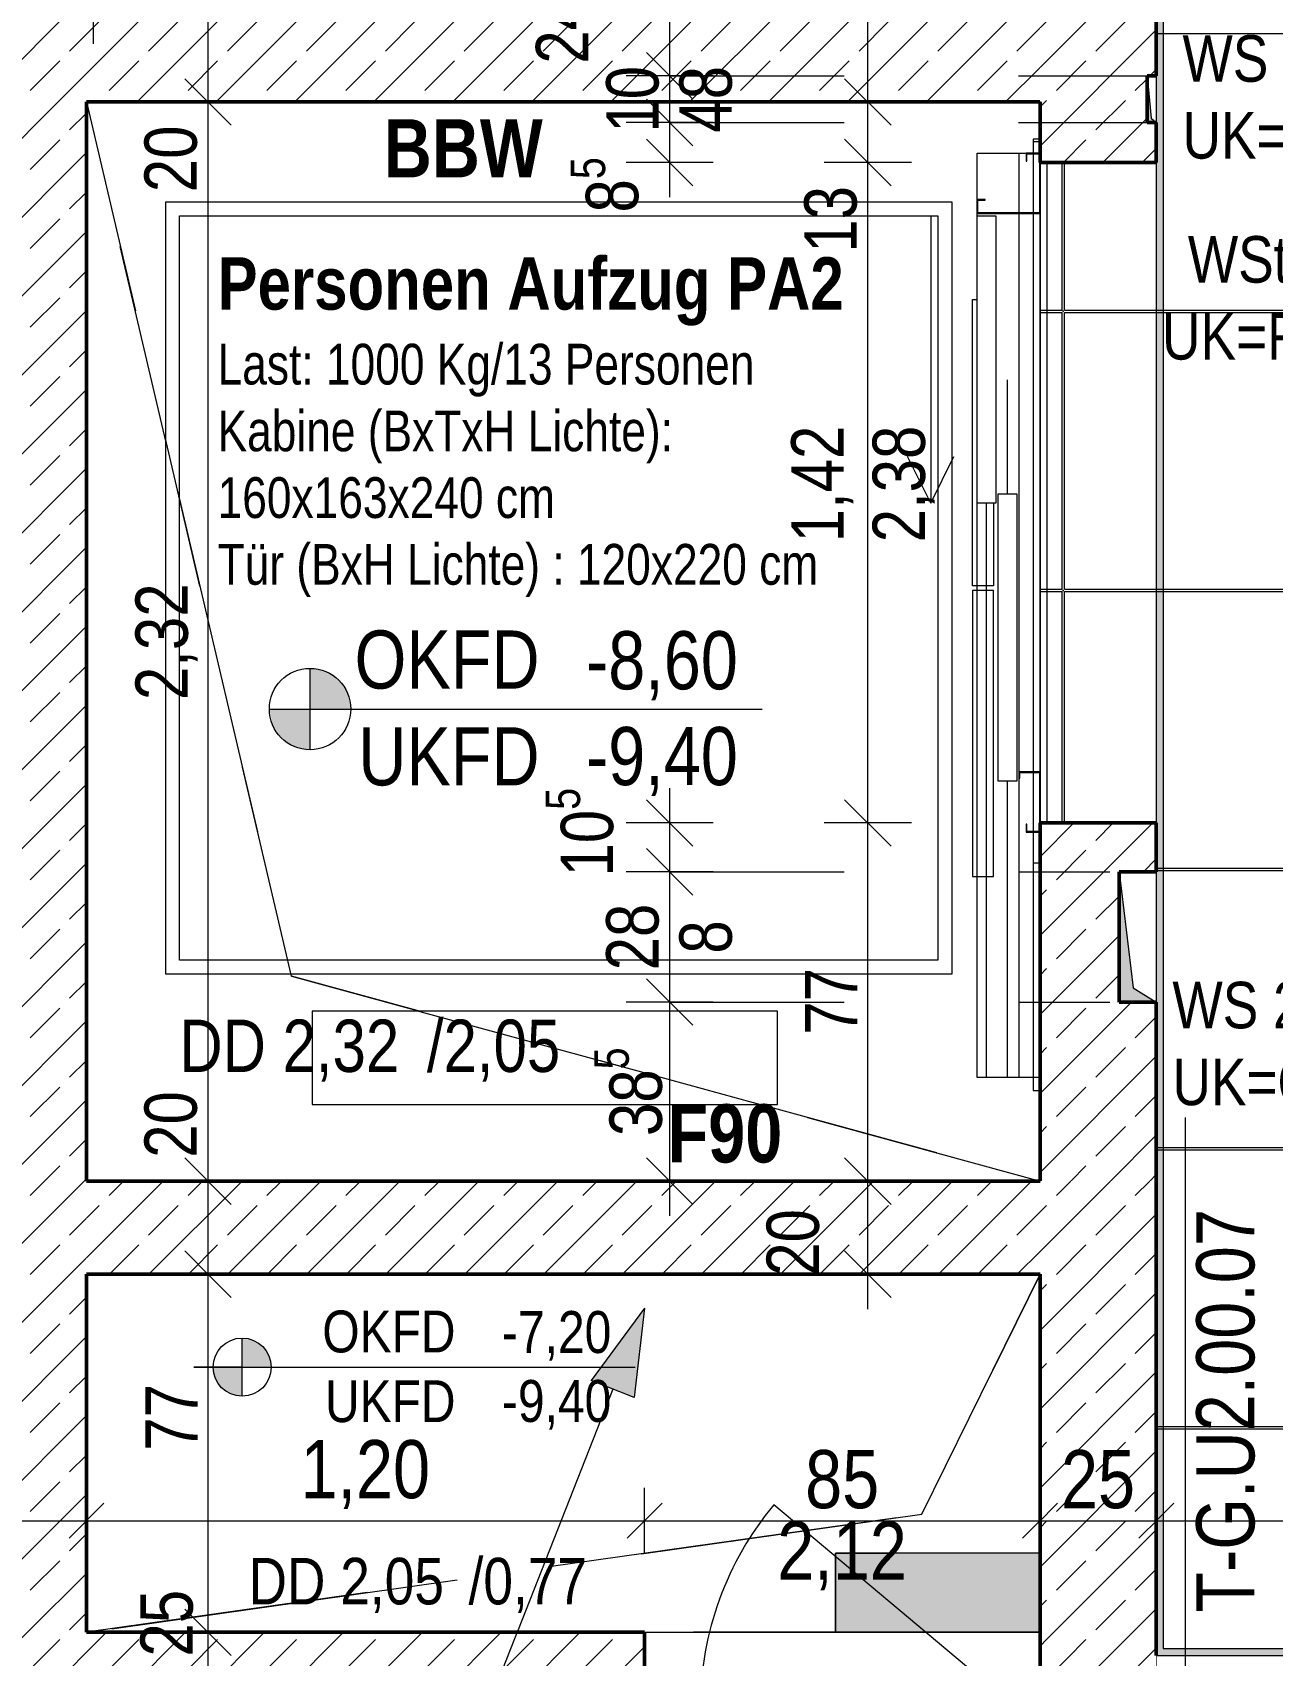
# Model space of a CAD drawing. Header units: centimetres. Extents: x 52.8 to 69.4, y 16.8 to 58.2.
# Drawn here: x 58.28 to 63.61, y 24.42 to 31.4 of the extents above; entities that cross this region are included whole.
import ezdxf
from ezdxf.xclip import XClip

# ---------------------------------------------------------------- set-up
doc = ezdxf.new("R2010")
doc.units = ezdxf.units.CM
doc.header["$MEASUREMENT"] = 0
doc.header["$XCLIPFRAME"] = 0
doc.set_wipeout_variables(frame=1)
for name, pattern in [('Strichlinie', [0.4, 0.3, -0.1]), ('Strichlinie kurz', [0.15, 0.075, -0.075]), ('Strichlinie_ eng', [0.23, 0.15, -0.08]), ('Wipeout_Contour', [100, 0, -100])]:
    doc.linetypes.add(name, pattern=pattern)
for name, color, linetype in [('-2._Grundriss 2.UG_7_Bemaßung 100.gfb', 7, 'Continuous'), ('-2._Grundriss 2.UG_7_Bemaßung 50 Höhen', 7, 'Continuous'), ('-2._Grundriss 2.UG_7_Bemaßung 50.gfb', 7, 'Continuous'), ('-2._Grundriss 2.UG_7_Bodenbelag.gfb', 7, 'Continuous'), ('-2._Grundriss 2.UG_7_Decken.gfb', 7, 'Continuous'), ('-2._Grundriss 2.UG_7_Neubau_Decken.gfb', 7, 'Continuous'), ('-2._Grundriss 2.UG_7_Neubau_Wände massiv.gfb', 7, 'Continuous'), ('-2._Grundriss 2.UG_7_Raumstempel_TF.gfb', 7, 'Continuous'), ('-2._Grundriss 2.UG_7_Stahlbau.gfb', 7, 'Continuous'), ('-2._Grundriss 2.UG_7_Text 1_50.gfb', 7, 'Continuous'), ('-2._Grundriss 2.UG_7_Treppen_ Rampen.gfb', 7, 'Continuous'), ('-2._Grundriss 2.UG_7_Wände massiv.gfb', 7, 'Continuous')]:
    doc.layers.add(name, color=color, linetype=linetype)
doc.styles.add('ERSTELLTER_STIL_2', font='ARIALNB.TTF')
doc.styles.add('ERSTELLTER_STIL_3', font='')
doc.styles.get('ERSTELLTER_STIL_3').set_extended_font_data('Arial Narrow')
pattern_1 = [(45, (42.56998, 4.75838), (-0.1697056, 0.1697056), []), (45, (42.48513, 4.84323), (-0.1697056, 0.1697056), [0.18, -0.06])]

# ---------------------------------------------------------------- blocks, each defined once
blk = doc.blocks.new('*X304')
at = {"layer": '-2._Grundriss 2.UG_7_Bodenbelag.gfb', "color": 253, "linetype": 'Continuous', "lineweight": 18, "ltscale": 10, "true_color": 0x9f9f9f}
for p, q in [((63.11, 31.3934), (63.905, 31.3934)), ((62.705, 30.2034), (62.705, 30.8424)), ((62.715, 30.2034), (62.715, 30.8424)), ((62.61, 30.2034), (62.705, 30.2034)), ((62.61, 30.1934), (62.705, 30.1934)), ((62.705, 29.0034), (62.705, 30.1934)), ((62.715, 30.2034), (63.905, 30.2034)), ((62.715, 30.1934), (63.905, 30.1934)), ((62.715, 29.0034), (62.715, 30.1934)), ((62.61, 29.0034), (62.705, 29.0034)), ((62.61, 28.9934), (62.705, 28.9934)), ((62.705, 28.0024), (62.705, 28.9934)), ((62.715, 29.0034), (63.905, 29.0034)), ((62.715, 28.9934), (63.905, 28.9934)), ((62.715, 28.0024), (62.715, 28.9934)), ((63.11, 27.8034), (63.905, 27.8034)), ((63.11, 27.7934), (63.905, 27.7934)), ((63.11, 26.6034), (63.905, 26.6034)), ((63.11, 26.5934), (63.905, 26.5934)), ((63.11, 25.4034), (63.905, 25.4034)), ((63.11, 25.3934), (63.905, 25.3934))]:
    blk.add_line(p, q, dxfattribs=at)
for p in [(62.71, 30.1984), (62.71, 30.1984), (62.71, 30.1984), (62.71, 30.1984), (62.71, 28.9984), (62.71, 28.9984), (62.71, 28.9984), (62.71, 28.9984)]:
    blk.add_point(p, dxfattribs=at)
blk = doc.blocks.new('Zeichnung_8_7', base_point=(42.57, 4.7584))
at = {"layer": '-2._Grundriss 2.UG_7_Bemaßung 50 Höhen', "linetype": 'Continuous', "lineweight": 0, "true_color": 0x000000}
for points in [[(59.1795, 25.6584), (59.3045, 25.6584), (59.295, 25.7062), (59.2679, 25.7468), (59.2273, 25.7739), (59.1795, 25.7834)], [(59.1795, 25.6584), (59.0545, 25.6584), (59.064, 25.6106), (59.0911, 25.57), (59.1317, 25.5429), (59.1795, 25.5334)]]:
    blk.add_hatch(color=18, dxfattribs=at).paths.add_polyline_path(points)
at = {"layer": '-2._Grundriss 2.UG_7_Bemaßung 50.gfb', "linetype": 'Continuous', "lineweight": 0, "true_color": 0x000000}
blk.add_hatch(color=18, dxfattribs=at).paths.add_polyline_path([(60.9092, 25.9113), (60.6795, 25.6006), (60.8656, 25.5274)])
at = {"layer": '-2._Grundriss 2.UG_7_Decken.gfb', "linetype": 'Continuous', "lineweight": 0, "true_color": 0xffffff}
blk.add_hatch(color=7, dxfattribs=at).paths.add_polyline_path([(62.61, 24.8584), (61.73, 24.8584), (61.73, 24.5184), (62.61, 24.5184)])
at = {"layer": '-2._Grundriss 2.UG_7_Wände massiv.gfb', "linetype": 'Continuous', "lineweight": 0, "true_color": 0x000000}
h = blk.add_hatch(dxfattribs=at)
h.set_pattern_fill('GIPS_0007', color=18, style=0, pattern_type=2)
h.set_pattern_definition([(45, (42.56998, 4.75838), (-0.03535534, 0.03535534), [0, -0.05])])
h.paths.add_polyline_path([(63.11, 35.7584), (63.11, 24.4184), (68.31, 24.4184), (68.31, 35.7584)])
h.paths.add_polyline_path([(63.14, 35.7484), (68.28, 35.7484), (68.28, 24.4484), (63.14, 24.4484)], flags=0)
at = {"layer": '-2._Grundriss 2.UG_7_Bemaßung 100.gfb', "color": 7, "linetype": 'Continuous', "lineweight": 13, "ltscale": 10}
for p, q in [((61.2053, 27.2284), (60.8303, 27.2284)), ((60.91, 24.8576), (60.91, 25.1388)), ((60.985, 25.0732), (60.835, 24.9232))]:
    blk.add_line(p, q, dxfattribs=at)
at = {"layer": '-2._Grundriss 2.UG_7_Bemaßung 50 Höhen', "color": 7, "linetype": 'Continuous', "lineweight": 13, "ltscale": 10}
for p, q in [((59.1795, 25.5334), (59.1795, 25.7834)), ((59.1795, 25.6584), (58.9719, 25.6584)), ((58.9719, 25.6584), (59.4173, 25.6584)), ((59.0545, 25.6584), (59.3045, 25.6584)), ((59.4173, 25.6584), (60.8693, 25.6584))]:
    blk.add_line(p, q, dxfattribs=at)
blk.add_circle((59.1795, 25.6584), 0.125, dxfattribs=at)
at = {"layer": '-2._Grundriss 2.UG_7_Bemaßung 50.gfb', "color": 7, "linetype": 'Continuous', "lineweight": 13, "ltscale": 10}
for p, q in [((61.2053, 31.0104), (60.8303, 31.0104)), ((61.0178, 30.8384), (61.0178, 31.0104)), ((60.9178, 30.9384), (61.1178, 30.7384)), ((61.7695, 30.9384), (61.9695, 30.7384)), ((61.2053, 30.8384), (60.8303, 30.8384)), ((62.057, 30.8384), (61.682, 30.8384)), ((60.9092, 25.9113), (60.6795, 25.6006)), ((60.9092, 25.9113), (60.8656, 25.5274)), ((60.8656, 25.5274), (60.6795, 25.6006))]:
    blk.add_line(p, q, dxfattribs=at)
at = {"layer": '-2._Grundriss 2.UG_7_Bodenbelag.gfb', "color": 8, "linetype": 'Continuous', "lineweight": 13, "ltscale": 10, "flags": 128}
blk.add_lwpolyline([(63.11, 30.8424), (62.61, 30.8424), (62.61, 28.0024), (63.11, 28.0024), (63.11, 24.0184), (68.31, 24.0184), (68.31, 35.7584), (64.06, 35.7584), (64.06, 36.1384), (63.11, 36.1384), (63.11, 35.8784), (62.61, 35.8784), (62.61, 33.0384), (63.11, 33.0384)], close=True, dxfattribs=at)
at = {"layer": '-2._Grundriss 2.UG_7_Decken.gfb', "color": 7, "linetype": 'Strichlinie', "lineweight": 13, "ltscale": 10, "flags": 128}
blk.add_lwpolyline([(54.53, 24.5184), (58.51, 24.5184), (58.51, 31.4984), (56.93, 31.4984), (56.93, 36.2384), (56.93, 36.7384), (54.53, 36.7384)], dxfattribs=at)
at = {"layer": '-2._Grundriss 2.UG_7_Decken.gfb', "color": 7, "linetype": 'Strichlinie_ eng', "lineweight": 13, "ltscale": 10, "flags": 128}
for points in [[(58.51, 24.5184), (61.73, 24.5184), (61.73, 24.8584), (62.61, 24.8584), (62.61, 26.0584), (58.51, 26.0584)], [(62.61, 24.8584), (61.73, 24.8584), (61.73, 24.5184), (62.61, 24.5184)]]:
    blk.add_lwpolyline(points, close=True, dxfattribs=at)
blk.add_lwpolyline([(60.13, 16.7942), (60.13, 24.5184), (58.51, 24.5184), (58.51, 24.0184), (54.53, 24.0184)], dxfattribs=at)
at = {"layer": '-2._Grundriss 2.UG_7_Neubau_Wände massiv.gfb', "color": 7, "linetype": 'Strichlinie', "lineweight": 13, "ltscale": 10}
blk.add_line((62.47, 26.9034), (62.47, 30.8784), dxfattribs=at)
at = {"layer": '-2._Grundriss 2.UG_7_Neubau_Wände massiv.gfb', "color": 7, "linetype": 'Continuous', "lineweight": 13, "ltscale": 10}
for p, q in [((62.52, 26.9034), (62.52, 30.8784)), ((63.236, 24.2584), (63.236, 26.7324)), ((62.5, 24.1984), (61.4658, 25.0661))]:
    blk.add_line(p, q, dxfattribs=at)
at = {"layer": '-2._Grundriss 2.UG_7_Neubau_Wände massiv.gfb', "color": 7, "linetype": 'Strichlinie', "lineweight": 13, "ltscale": 10}
blk.add_arc((63.236, 24.2584), 2.474, 0, 90, dxfattribs=at)
at = {"layer": '-2._Grundriss 2.UG_7_Neubau_Wände massiv.gfb', "color": 7, "linetype": 'Continuous', "lineweight": 13, "ltscale": 10}
blk.add_arc((62.5, 24.1984), 1.35, 140, 180, dxfattribs=at)
at = {"layer": '-2._Grundriss 2.UG_7_Stahlbau.gfb', "color": 153, "linetype": 'Continuous', "lineweight": 13, "ltscale": 10, "true_color": 0x6a8fe6}
for p, q in [((62.61, 30.9384), (62.58, 30.9384)), ((62.58, 30.9384), (62.58, 28.8934)), ((62.61, 30.9274), (62.58, 30.9274)), ((62.58, 30.9274), (62.58, 29.3774)), ((62.64, 30.9384), (62.61, 30.9384)), ((62.64, 30.9274), (62.61, 30.9274)), ((62.64, 28.8934), (62.64, 30.9384)), ((62.64, 29.3774), (62.64, 30.9274)), ((62.58, 29.3774), (62.58, 27.8274)), ((62.64, 27.8274), (62.64, 29.3774)), ((62.58, 28.8934), (62.58, 26.8484)), ((62.64, 26.8484), (62.64, 28.8934)), ((62.58, 27.8274), (62.61, 27.8274)), ((62.61, 27.8274), (62.64, 27.8274)), ((62.58, 26.8484), (62.61, 26.8484)), ((62.61, 26.8484), (62.64, 26.8484))]:
    blk.add_line(p, q, dxfattribs=at)
at = {"layer": '-2._Grundriss 2.UG_7_Wände massiv.gfb', "color": 7, "linetype": 'Continuous', "lineweight": 13, "ltscale": 10, "flags": 128}
for points in [[(63.11, 35.7584), (63.11, 24.4184), (68.31, 24.4184), (68.31, 35.7584)], [(63.14, 35.7484), (63.14, 24.4484), (68.28, 24.4484), (68.28, 35.7484)]]:
    blk.add_lwpolyline(points, close=True, dxfattribs=at)
at = {"layer": '-2._Grundriss 2.UG_7_Decken.gfb', "color": 7, "linetype": 'Continuous', "lineweight": 13, "ltscale": 10}
blk.add_blockref('*X304', (0, 0), dxfattribs=at)
at = {"layer": '-2._Grundriss 2.UG_7_Bemaßung 100.gfb', "color": 7, "linetype": 'Continuous', "lineweight": 13, "char_height": 0.25, "attachment_point": 7, "style": 'ERSTELLTER_STIL_3'}
for s, insert, width in [('\\A1;1,20', (59.43, 25.0482), 0.560003), ('\\A1;85', (61.6, 25.0482), 0.320003), ('\\A1;2,12', (61.48, 24.6982), 0.560003)]:
    blk.add_mtext(s, dxfattribs=dict(at, insert=insert, width=width))
at = {"layer": '-2._Grundriss 2.UG_7_Bemaßung 50 Höhen', "color": 7, "linetype": 'Continuous', "lineweight": 13, "char_height": 0.18, "style": 'ERSTELLTER_STIL_3'}
for s, insert, attachment_point in [('\\A1;\\pt0,2;OKFD', (60.0967, 25.9018), 3), ('\\A1;\\pt0,2;-7,20{\\H0.66x;\\S^  ;\\S^  ;\\S^  ;\\S^  ;\\S^  ;\\S^  ;\\S^  ;}', (60.2967, 25.8994), 1), ('\\A1;\\pt0,2;UKFD', (60.0967, 25.6021), 3), ('\\A1;\\pt0,2;-9,40{\\H0.66x;\\S^  ;\\S^  ;\\S^  ;\\S^  ;\\S^  ;\\S^  ;\\S^  ;}', (60.2967, 25.6029), 1)]:
    blk.add_mtext(s, dxfattribs=dict(at, insert=insert, attachment_point=attachment_point))
at = {"layer": '-2._Grundriss 2.UG_7_Bemaßung 50.gfb', "color": 7, "linetype": 'Continuous', "lineweight": 13, "char_height": 0.225, "width": 0.288002, "attachment_point": 7, "rotation": 90, "style": 'ERSTELLTER_STIL_3'}
for s, insert in [('\\A1;20', (58.9876, 30.7104)), ('\\A1;20', (58.9876, 26.5584)), ('\\A1;77', (58.9876, 25.2987))]:
    blk.add_mtext(s, dxfattribs=dict(at, insert=insert))
at = {"layer": '-2._Grundriss 2.UG_7_Decken.gfb', "color": 7, "linetype": 'Continuous', "lineweight": 13, "insert": (59.9766, 24.58), "char_height": 0.2, "attachment_point": 8, "style": 'ERSTELLTER_STIL_3'}
blk.add_mtext('\\A1;\\pt0;DD 2,05{\\H0.66x;\\S^  ;} /0,77{\\H0.66x;\\S^  ;\\S^  ;}', dxfattribs=at)
at = {"layer": '-2._Grundriss 2.UG_7_Text 1_50.gfb', "color": 7, "linetype": 'Continuous', "lineweight": 13, "insert": (59.7882, 31.0241), "char_height": 0.25, "attachment_point": 1, "style": 'ERSTELLTER_STIL_2'}
blk.add_mtext('\\A1;BBW', dxfattribs=at)
at = {"layer": '-2._Grundriss 2.UG_7_Wände massiv.gfb', "color": 7, "linetype": 'Continuous', "lineweight": 13, "char_height": 0.2, "attachment_point": 4, "style": 'ERSTELLTER_STIL_3'}
for s, insert in [('\\A1;WS 8/15/8', (63.2226, 31.284)), ('\\A1;UK=OKF+ 93,5', (63.2226, 30.9363))]:
    blk.add_mtext(s, dxfattribs=dict(at, insert=insert))
at = {"layer": '-2._Grundriss 2.UG_7_Wände massiv.gfb', "color": 7, "linetype": 'Continuous', "lineweight": 25, "char_height": 0.2, "attachment_point": 4, "style": 'ERSTELLTER_STIL_3'}
for s, insert in [('\\A1;WSt 10/48/2', (63.2457, 30.4201)), ('\\A1;UK=RFF+ 252', (63.1346, 30.0894)), ('\\A1;WS 28/8/8', (63.1793, 27.2138)), ('\\A1;UK=OKF+ 211,5', (63.1793, 26.8662))]:
    blk.add_mtext(s, dxfattribs=dict(at, insert=insert))
at = {"layer": '-2._Grundriss 2.UG_7_Wände massiv.gfb', "color": 7, "linetype": 'Continuous', "lineweight": 13, "insert": (63.6138, 24.4977), "char_height": 0.25, "attachment_point": 4, "rotation": 90, "line_spacing_factor": 0.985319, "style": 'ERSTELLTER_STIL_3'}
blk.add_mtext('\\A1;{\\H0.66x;\\S^  ;\\S^  ;}T-G.U2.00.07\\PT30/RS-FSA', dxfattribs=at)
at = {"color": 254, "linetype": 'Wipeout_Contour', "lineweight": 0, "ltscale": 268.577669}
blk.add_wipeout([(58.8506, 30.6684), (58.8506, 27.3484), (62.2306, 27.3484), (62.2306, 30.6684)], dxfattribs=at).dxf.layer = '-2._Grundriss 2.UG_7_Treppen_ Rampen.gfb'
at = {"color": 254, "linetype": 'Wipeout_Contour', "lineweight": 0, "ltscale": 274.089671}
blk.add_wipeout([(62.32, 28.9984), (62.32, 27.7684), (62.41, 27.7684), (62.41, 28.9984)], dxfattribs=at).dxf.layer = '-2._Grundriss 2.UG_7_Treppen_ Rampen.gfb'
at = {"color": 254, "linetype": 'Wipeout_Contour', "lineweight": 0, "ltscale": 264.915986}
blk.add_wipeout([(61.4806, 27.1884), (59.4806, 27.1884), (59.4806, 26.7884), (61.4806, 26.7884)], dxfattribs=at).dxf.layer = '-2._Grundriss 2.UG_7_Treppen_ Rampen.gfb'
at = {"layer": '-2._Grundriss 2.UG_7_Bemaßung 50 Höhen', "linetype": 'Continuous', "lineweight": 0, "true_color": 0x000000}
for points in [[(59.4714, 28.488), (59.6464, 28.488), (59.6331, 28.555), (59.5952, 28.6117), (59.5384, 28.6497), (59.4714, 28.663)], [(59.4714, 28.488), (59.2964, 28.488), (59.3097, 28.421), (59.3477, 28.3642), (59.4044, 28.3263), (59.4714, 28.313)]]:
    blk.add_hatch(color=18, dxfattribs=at).paths.add_polyline_path(points)
at = {"layer": '-2._Grundriss 2.UG_7_Bemaßung 100.gfb', "color": 7, "linetype": 'Continuous', "lineweight": 13, "ltscale": 10}
for p, q in [((61.0178, 27.9984), (61.0178, 28.1484)), ((61.1178, 27.8984), (60.9178, 28.0984)), ((61.2053, 27.9984), (60.8303, 27.9984)), ((61.0178, 27.7884), (61.0178, 27.9984)), ((60.9178, 27.8884), (61.1178, 27.6884)), ((61.2053, 27.7884), (60.8303, 27.7884)), ((61.0178, 27.2284), (61.0178, 27.7884)), ((60.9178, 27.3284), (61.1178, 27.1284))]:
    blk.add_line(p, q, dxfattribs=at)
at = {"layer": '-2._Grundriss 2.UG_7_Bemaßung 50 Höhen', "color": 7, "linetype": 'Continuous', "lineweight": 13, "ltscale": 10}
for p, q in [((59.4714, 28.313), (59.4714, 28.663)), ((59.2964, 28.488), (59.6464, 28.488)), ((59.4714, 28.488), (59.5534, 28.488)), ((59.5534, 28.488), (61.4146, 28.488))]:
    blk.add_line(p, q, dxfattribs=at)
blk.add_circle((59.4714, 28.488), 0.175, dxfattribs=at)
at = {"layer": '-2._Grundriss 2.UG_7_Bemaßung 50.gfb', "color": 7, "linetype": 'Continuous', "lineweight": 13, "ltscale": 10}
for p, q in [((61.0178, 30.6884), (61.0178, 30.8384)), ((61.8695, 27.9984), (61.8695, 30.8384)), ((61.7695, 28.0984), (61.9695, 27.8984)), ((62.057, 27.9984), (61.682, 27.9984))]:
    blk.add_line(p, q, dxfattribs=at)
at = {"layer": '-2._Grundriss 2.UG_7_Neubau_Wände massiv.gfb', "color": 7, "linetype": 'Continuous', "lineweight": 13, "ltscale": 10}
for p, q in [((62.14, 30.6084), (62.14, 29.3734)), ((62.14, 29.3734), (62.04, 29.5734)), ((62.14, 29.3734), (62.24, 29.5734))]:
    blk.add_line(p, q, dxfattribs=at)
at = {"layer": '-2._Grundriss 2.UG_7_Treppen_ Rampen.gfb', "color": 251, "linetype": 'Continuous', "lineweight": 18, "ltscale": 10, "true_color": 0x5f5f5f}
for p, q in [((58.9106, 27.4084), (58.9106, 30.6084)), ((58.9106, 30.6084), (62.1706, 30.6084)), ((62.1706, 30.6084), (62.1706, 27.4084)), ((62.1706, 27.4084), (58.9106, 27.4084))]:
    blk.add_line(p, q, dxfattribs=at)
at = {"layer": '-2._Grundriss 2.UG_7_Treppen_ Rampen.gfb', "color": 7, "linetype": 'Continuous', "lineweight": 13, "ltscale": 10, "flags": 128}
for points in [[(58.8506, 30.6684), (62.2306, 30.6684), (62.2306, 27.3484), (58.8506, 27.3484)], [(62.32, 28.9984), (62.32, 27.7684), (62.41, 27.7684), (62.41, 28.9984)], [(61.4806, 27.1884), (59.4806, 27.1884), (59.4806, 26.7884), (61.4806, 26.7884)]]:
    blk.add_lwpolyline(points, close=True, dxfattribs=at)
at = {"layer": '-2._Grundriss 2.UG_7_Bemaßung 100.gfb', "color": 7, "linetype": 'Continuous', "lineweight": 13, "insert": (59.0738, 30.0585), "char_height": 0.175, "attachment_point": 1, "line_spacing_factor": 0.983492, "style": 'ERSTELLTER_STIL_3'}
blk.add_mtext('\\A1;{\\W0.95;Last: 1000 Kg/13 Personen\\PKabine (BxTxH Lichte): \\P160x163x240 cm\\PTür (BxH Lichte) : 120x220 cm}', dxfattribs=at)
at = {"layer": '-2._Grundriss 2.UG_7_Bemaßung 100.gfb', "color": 7, "linetype": 'Continuous', "lineweight": 13, "char_height": 0.225, "attachment_point": 7, "rotation": 90, "style": 'ERSTELLTER_STIL_3'}
for s, insert in [('\\A1;10{\\H0.66x;\\S5^  ;}', (60.8402, 27.7679)), ('\\A1;38{\\H0.66x;\\S5^  ;}', (61.0496, 26.6519))]:
    blk.add_mtext(s, dxfattribs=dict(at, insert=insert))
for s, insert, width in [('\\A1;28', (60.9728, 27.3644), 0.288002), ('\\A1;8', (61.2878, 27.4364), 0.144)]:
    blk.add_mtext(s, dxfattribs=dict(at, insert=insert, width=width))
at = {"layer": '-2._Grundriss 2.UG_7_Bemaßung 50 Höhen', "color": 7, "linetype": 'Continuous', "lineweight": 13, "char_height": 0.25, "style": 'ERSTELLTER_STIL_3'}
for s, insert, attachment_point in [('\\A1;\\pt0,2;OKFD', (60.4581, 28.826), 3), ('\\A1;\\pt0,2;-8,60{\\H0.66x;\\S^  ;\\S^  ;\\S^  ;\\S^  ;\\S^  ;\\S^  ;\\S^  ;}', (60.6581, 28.8227), 1), ('\\A1;\\pt0,2;UKFD', (60.4581, 28.4098), 3), ('\\A1;\\pt0,2;-9,40{\\H0.66x;\\S^  ;\\S^  ;\\S^  ;\\S^  ;\\S^  ;\\S^  ;\\S^  ;}', (60.6581, 28.4109), 1)]:
    blk.add_mtext(s, dxfattribs=dict(at, insert=insert, attachment_point=attachment_point))
at = {"layer": '-2._Grundriss 2.UG_7_Bemaßung 50.gfb', "color": 7, "linetype": 'Continuous', "lineweight": 13, "insert": (60.948, 30.623), "char_height": 0.225, "attachment_point": 7, "rotation": 90, "style": 'ERSTELLTER_STIL_3'}
blk.add_mtext('\\A1;8{\\H0.66x;\\S5^  ;}', dxfattribs=at)
at = {"layer": '-2._Grundriss 2.UG_7_Bemaßung 50.gfb', "color": 7, "linetype": 'Continuous', "lineweight": 13, "char_height": 0.225, "attachment_point": 7, "rotation": 90, "style": 'ERSTELLTER_STIL_3'}
for s, insert, width in [('\\A1;13', (61.8245, 30.4504), 0.288002), ('\\A1;1,42', (61.807, 29.2048), 0.504002), ('\\A1;2,38', (62.157, 29.2048), 0.504002), ('\\A1;2,32', (58.9876, 28.5264), 0.504002), ('\\A1;77', (61.8245, 27.0873), 0.288002)]:
    blk.add_mtext(s, dxfattribs=dict(at, insert=insert, width=width))
at = {"layer": '-2._Grundriss 2.UG_7_Decken.gfb', "color": 7, "linetype": 'Continuous', "lineweight": 13, "insert": (59.7755, 26.862), "char_height": 0.225, "attachment_point": 8, "style": 'ERSTELLTER_STIL_3'}
blk.add_mtext('\\A1;\\pt0;DD 2,32{\\H0.66x;\\S^  ;} /2,05{\\H0.66x;\\S^  ;\\S^  ;}', dxfattribs=at)
at = {"layer": '-2._Grundriss 2.UG_7_Raumstempel_TF.gfb', "color": 7, "linetype": 'Continuous', "lineweight": 13, "insert": (59.0738, 30.1362), "char_height": 0.225, "attachment_point": 7, "style": 'ERSTELLTER_STIL_2'}
blk.add_mtext('\\A1;Personen Aufzug PA2', dxfattribs=at)
at = {"layer": '-2._Grundriss 2.UG_7_Text 1_50.gfb', "color": 7, "linetype": 'Continuous', "lineweight": 13, "insert": (61.0083, 26.5349), "char_height": 0.25, "attachment_point": 7, "style": 'ERSTELLTER_STIL_2'}
blk.add_mtext('\\A1;F90', dxfattribs=at)
at = {"color": 254, "linetype": 'Wipeout_Contour', "lineweight": 0, "ltscale": 276.197928}
blk.add_wipeout([(62.32, 29.0184), (62.41, 29.0184), (62.41, 30.2484), (62.32, 30.2484)], dxfattribs=at).dxf.layer = '-2._Grundriss 2.UG_7_Treppen_ Rampen.gfb'
at = {"layer": '-2._Grundriss 2.UG_7_Decken.gfb', "color": 7, "linetype": 'Strichlinie_ eng', "lineweight": 13, "ltscale": 10, "flags": 128}
blk.add_lwpolyline([(57.53, 36.1384), (57.53, 32.0984), (58.73, 32.0984), (58.73, 31.4984), (58.51, 31.4984), (58.51, 26.0584), (60.13, 26.0584), (60.13, 26.4584), (62.61, 26.4584), (62.61, 36.1384)], close=True, dxfattribs=at)
blk.add_lwpolyline([(69.4002, 36.1384), (62.61, 36.1384), (62.61, 31.0984), (62.61, 24.5184), (60.13, 24.5184), (60.13, 19.4584), (69.4002, 19.4584)], dxfattribs=at)
at = {"layer": '-2._Grundriss 2.UG_7_Neubau_Wände massiv.gfb', "color": 7, "linetype": 'Continuous', "lineweight": 13, "ltscale": 10}
blk.add_line((62.34, 26.9034), (62.34, 30.8784), dxfattribs=at)
at = {"layer": '-2._Grundriss 2.UG_7_Neubau_Wände massiv.gfb', "color": 7, "linetype": 'Strichlinie', "lineweight": 13, "ltscale": 10}
blk.add_line((62.38, 26.9034), (62.38, 30.8784), dxfattribs=at)
at = {"layer": '-2._Grundriss 2.UG_7_Treppen_ Rampen.gfb', "color": 7, "linetype": 'Continuous', "lineweight": 13, "ltscale": 10, "flags": 128}
blk.add_lwpolyline([(62.32, 29.0184), (62.32, 30.2484), (62.41, 30.2484), (62.41, 29.0184)], close=True, dxfattribs=at)
at = {"color": 254, "linetype": 'Wipeout_Contour', "lineweight": 0, "ltscale": 270.954694}
blk.add_wipeout([(57.53, 31.0984), (62.61, 31.0984), (62.61, 31.4984), (57.53, 31.4984)], dxfattribs=at).dxf.layer = '-2._Grundriss 2.UG_7_Neubau_Wände massiv.gfb'
at = {"color": 254, "linetype": 'Wipeout_Contour', "lineweight": 0, "ltscale": 548.170813}
blk.add_wipeout([(62.61, 26.4584), (63.11, 26.4584), (63.11, 27.2284), (62.95, 27.2284), (62.95, 27.7884), (63.11, 27.7884), (63.11, 27.9984), (62.61, 27.9984)], dxfattribs=at).dxf.layer = '-2._Grundriss 2.UG_7_Neubau_Wände massiv.gfb'
at = {"color": 254, "linetype": 'Wipeout_Contour', "lineweight": 0, "ltscale": 202.111215}
blk.add_wipeout([(62.61, 24.0184), (63.11, 24.0184), (62.61, 24.5184)], dxfattribs=at).dxf.layer = '-2._Grundriss 2.UG_7_Neubau_Wände massiv.gfb'
at = {"layer": '-2._Grundriss 2.UG_7_Neubau_Wände massiv.gfb', "linetype": 'Continuous', "lineweight": 0, "true_color": 0x000000}
h = blk.add_hatch(dxfattribs=at)
h.set_pattern_fill('BETON__STAHLBETON_0007', color=18, style=0, pattern_type=2)
h.set_pattern_definition(pattern_1)
h.paths.add_polyline_path([(57.53, 31.0984), (62.61, 31.0984), (62.61, 31.4984), (57.53, 31.4984)])
h = blk.add_hatch(dxfattribs=at)
h.set_pattern_fill('BETON__STAHLBETON_0007', color=18, style=0, pattern_type=2)
h.set_pattern_definition(pattern_1)
h.paths.add_polyline_path([(62.61, 26.4584), (63.11, 26.4584), (63.11, 27.2284), (62.95, 27.2284), (62.95, 27.7884), (63.11, 27.7884), (63.11, 27.9984), (62.61, 27.9984)])
h = blk.add_hatch(dxfattribs=at)
h.set_pattern_fill('BETON__STAHLBETON_0007', color=18, style=0, pattern_type=2)
h.set_pattern_definition(pattern_1)
h.paths.add_polyline_path([(62.61, 24.0184), (63.11, 24.0184), (62.61, 24.5184)])
at = {"layer": '-2._Grundriss 2.UG_7_Bemaßung 50.gfb', "color": 7, "linetype": 'Continuous', "lineweight": 13, "ltscale": 10}
for p, q in [((61.0178, 31.2104), (61.0178, 31.6984)), ((58.5401, 31.3484), (58.5401, 31.4984)), ((59.0326, 31.0984), (59.0326, 31.4984)), ((61.8695, 31.0984), (61.8695, 31.4984)), ((60.9178, 31.3104), (61.1178, 31.1104)), ((58.9326, 31.1984), (59.1326, 30.9984)), ((61.2053, 31.2104), (60.8303, 31.2104)), ((61.0178, 31.0104), (61.0178, 31.2104)), ((61.7695, 31.1984), (61.9695, 30.9984)), ((59.2201, 31.0984), (58.8451, 31.0984)), ((60.9178, 31.1104), (61.1178, 30.9104)), ((62.057, 31.0984), (61.682, 31.0984)), ((61.8695, 30.8384), (61.8695, 31.0984))]:
    blk.add_line(p, q, dxfattribs=at)
at = {"layer": '-2._Grundriss 2.UG_7_Bemaßung 50.gfb', "color": 7, "linetype": 'Strichlinie kurz', "lineweight": 13, "ltscale": 10}
for p, q in [((61.0178, 27.7884), (62.91, 27.7884)), ((61.0178, 27.2284), (62.91, 27.2284))]:
    blk.add_line(p, q, dxfattribs=at)
at = {"layer": '-2._Grundriss 2.UG_7_Neubau_Wände massiv.gfb', "color": 7, "linetype": 'Continuous', "lineweight": 50, "ltscale": 10}
blk.add_line((62.61, 27.9984), (63.11, 27.9984), dxfattribs=at)
at = {"layer": '-2._Grundriss 2.UG_7_Neubau_Wände massiv.gfb', "color": 7, "linetype": 'Continuous', "lineweight": 13, "ltscale": 10}
blk.add_line((62.61, 26.9034), (62.34, 26.9034), dxfattribs=at)
at = {"layer": '-2._Grundriss 2.UG_7_Neubau_Wände massiv.gfb', "color": 7, "linetype": 'Continuous', "lineweight": 50, "ltscale": 10, "flags": 128}
for points in [[(58.51, 31.0984), (62.61, 31.0984)], [(62.61, 27.9984), (62.61, 26.4584)]]:
    blk.add_lwpolyline(points, dxfattribs=at)
at = {"layer": '-2._Grundriss 2.UG_7_Bemaßung 50.gfb', "color": 7, "linetype": 'Continuous', "lineweight": 13, "insert": (60.7331, 31.2629), "char_height": 0.225, "attachment_point": 7, "rotation": 90, "style": 'ERSTELLTER_STIL_3'}
blk.add_mtext('\\A1;24{\\H0.66x;\\S5^  ;}', dxfattribs=at)
at = {"layer": '-2._Grundriss 2.UG_7_Bemaßung 50.gfb', "color": 7, "linetype": 'Continuous', "lineweight": 13, "char_height": 0.225, "width": 0.288002, "attachment_point": 7, "rotation": 90, "style": 'ERSTELLTER_STIL_3'}
for s, insert in [('\\A1;10', (60.9728, 30.9664)), ('\\A1;48', (61.2878, 30.9664))]:
    blk.add_mtext(s, dxfattribs=dict(at, insert=insert))
at = {"color": 254, "linetype": 'Wipeout_Contour', "lineweight": 0, "ltscale": 560.231966}
blk.add_wipeout([(62.61, 30.8384), (63.11, 30.8384), (63.11, 31.0104), (63.07, 31.0104), (63.07, 31.2104), (63.11, 31.2104), (63.11, 31.6784), (62.61, 31.6784)], dxfattribs=at).dxf.layer = '-2._Grundriss 2.UG_7_Neubau_Wände massiv.gfb'
at = {"color": 254, "linetype": 'Wipeout_Contour', "lineweight": 0, "ltscale": 256.5141}
blk.add_wipeout([(56.93, 31.0984), (56.93, 24.5184), (58.51, 24.5184), (58.51, 31.0984)], dxfattribs=at).dxf.layer = '-2._Grundriss 2.UG_7_Neubau_Wände massiv.gfb'
at = {"color": 254, "linetype": 'Wipeout_Contour', "lineweight": 0, "ltscale": 275.090506}
blk.add_wipeout([(62.95, 27.7884), (62.95, 27.2284), (63.11, 27.2284), (63.11, 27.7884)], dxfattribs=at).dxf.layer = '-2._Grundriss 2.UG_7_Neubau_Wände massiv.gfb'
at = {"layer": '-2._Grundriss 2.UG_7_Neubau_Wände massiv.gfb', "linetype": 'Continuous', "lineweight": 0, "true_color": 0x000000}
h = blk.add_hatch(dxfattribs=at)
h.set_pattern_fill('BETON__STAHLBETON_0007', color=18, style=0, pattern_type=2)
h.set_pattern_definition(pattern_1)
h.paths.add_polyline_path([(62.61, 30.8384), (63.11, 30.8384), (63.11, 31.0104), (63.07, 31.0104), (63.07, 31.2104), (63.11, 31.2104), (63.11, 31.6784), (62.61, 31.6784)])
h = blk.add_hatch(dxfattribs=at)
h.set_pattern_fill('BETON__STAHLBETON_0007', color=18, style=0, pattern_type=2)
h.set_pattern_definition(pattern_1)
h.paths.add_polyline_path([(56.93, 31.0984), (56.93, 24.5184), (58.51, 24.5184), (58.51, 31.0984)])
at = {"layer": '-2._Grundriss 2.UG_7_Neubau_Wände massiv.gfb', "linetype": 'Continuous', "lineweight": 13}
blk.add_hatch(color=8, dxfattribs=at).paths.add_polyline_path([(62.95, 27.7884), (62.95, 27.2284), (63.11, 27.2284), (63.0105, 27.2889)])
at = {"layer": '-2._Grundriss 2.UG_7_Bemaßung 100.gfb', "color": 7, "linetype": 'Continuous', "lineweight": 13, "ltscale": 10}
for p, q in [((58.51, 24.8576), (58.51, 25.1388)), ((58.585, 25.0732), (58.435, 24.9232)), ((56.93, 24.9982), (58.51, 24.9982)), ((58.51, 24.9982), (60.91, 24.9982))]:
    blk.add_line(p, q, dxfattribs=at)
at = {"layer": '-2._Grundriss 2.UG_7_Neubau_Wände massiv.gfb', "color": 7, "linetype": 'Continuous', "lineweight": 13, "ltscale": 10}
for p, q in [((62.34, 30.8784), (62.61, 30.8784)), ((62.61, 26.9034), (62.61, 30.8784)), ((62.95, 27.7884), (63.0105, 27.2889)), ((63.11, 27.7884), (63.11, 27.2284)), ((63.0105, 27.2889), (63.11, 27.2284))]:
    blk.add_line(p, q, dxfattribs=at)
at = {"layer": '-2._Grundriss 2.UG_7_Neubau_Wände massiv.gfb', "color": 7, "linetype": 'Continuous', "lineweight": 50, "ltscale": 10}
for p, q in [((62.61, 30.8384), (63.11, 30.8384)), ((62.95, 27.7884), (63.11, 27.7884)), ((62.95, 27.7884), (62.95, 27.2284)), ((62.95, 27.7884), (62.95, 27.2284)), ((62.95, 27.7884), (63.11, 27.7884)), ((63.11, 27.2284), (62.95, 27.2284)), ((63.11, 27.2284), (62.95, 27.2284))]:
    blk.add_line(p, q, dxfattribs=at)
at = {"layer": '-2._Grundriss 2.UG_7_Neubau_Wände massiv.gfb', "color": 7, "linetype": 'Continuous', "lineweight": 50, "ltscale": 10, "flags": 128}
for points in [[(58.51, 26.4584), (58.51, 31.0984)], [(62.61, 31.0984), (62.61, 30.8384)], [(63.11, 27.7884), (63.11, 27.9984)], [(63.11, 26.4584), (63.11, 27.2284)], [(58.51, 24.5184), (58.51, 26.0584)]]:
    blk.add_lwpolyline(points, dxfattribs=at)
at = {"color": 254, "linetype": 'Wipeout_Contour', "lineweight": 0, "ltscale": 281.379792}
blk.add_wipeout([(63.07, 31.2104), (63.07, 31.0104), (63.11, 31.0104), (63.11, 31.2104)], dxfattribs=at).dxf.layer = '-2._Grundriss 2.UG_7_Neubau_Wände massiv.gfb'
at = {"color": 254, "linetype": 'Wipeout_Contour', "lineweight": 0, "ltscale": 974.421862}
blk.add_wipeout([(62.61, 30.8784), (62.55, 30.8784), (62.55, 30.8444), (62.553, 30.8444), (62.553, 30.8754), (62.607, 30.8754), (62.607, 30.6214), (62.343, 30.6214), (62.343, 30.6754), (62.374, 30.6754), (62.374, 30.6784), (62.34, 30.6784), (62.34, 30.6184), (62.61, 30.6184)], dxfattribs=at).dxf.layer = '-2._Grundriss 2.UG_7_Neubau_Wände massiv.gfb'
at = {"color": 254, "linetype": 'Wipeout_Contour', "lineweight": 0, "ltscale": 823.515894}
blk.add_wipeout([(62.61, 28.2184), (62.52, 28.2184), (62.52, 28.1914), (62.523, 28.1914), (62.523, 28.2154), (62.607, 28.2154), (62.607, 27.9614), (62.553, 27.9614), (62.553, 27.9924), (62.55, 27.9924), (62.55, 27.9584), (62.61, 27.9584)], dxfattribs=at).dxf.layer = '-2._Grundriss 2.UG_7_Neubau_Wände massiv.gfb'
at = {"color": 254, "linetype": 'Wipeout_Contour', "lineweight": 0, "ltscale": 271.342638}
blk.add_wipeout([(63.11, 24.5184), (63.11, 26.4584), (62.61, 26.4584), (62.61, 24.5184)], dxfattribs=at).dxf.layer = '-2._Grundriss 2.UG_7_Neubau_Wände massiv.gfb'
at = {"color": 254, "linetype": 'Wipeout_Contour', "lineweight": 0, "ltscale": 254.891578}
blk.add_wipeout([(56.93, 24.5184), (56.93, 24.0184), (60.91, 24.0184), (60.91, 24.5184)], dxfattribs=at).dxf.layer = '-2._Grundriss 2.UG_7_Neubau_Wände massiv.gfb'
at = {"layer": '-2._Grundriss 2.UG_7_Neubau_Wände massiv.gfb', "linetype": 'Continuous', "lineweight": 13}
blk.add_hatch(color=8, dxfattribs=at).paths.add_polyline_path([(63.07, 31.2104), (63.07, 31.0104), (63.11, 31.0104), (63.088, 31.0284)])
at = {"layer": '-2._Grundriss 2.UG_7_Neubau_Wände massiv.gfb', "linetype": 'Continuous', "lineweight": 0, "true_color": 0x000000}
h = blk.add_hatch(dxfattribs=at)
h.set_pattern_fill('BETON__STAHLBETON_0007', color=18, style=0, pattern_type=2)
h.set_pattern_definition(pattern_1)
h.paths.add_polyline_path([(63.11, 24.5184), (63.11, 26.4584), (62.61, 26.4584), (62.61, 24.5184)])
h = blk.add_hatch(dxfattribs=at)
h.set_pattern_fill('BETON__STAHLBETON_0007', color=18, style=0, pattern_type=2)
h.set_pattern_definition(pattern_1)
h.paths.add_polyline_path([(56.93, 24.5184), (56.93, 24.0184), (60.91, 24.0184), (60.91, 24.5184)])
at = {"layer": '-2._Grundriss 2.UG_7_Bemaßung 100.gfb', "color": 7, "linetype": 'Continuous', "lineweight": 13, "ltscale": 10}
for p, q in [((62.61, 24.8576), (62.61, 25.1388)), ((62.61, 24.8576), (62.61, 25.1388)), ((63.11, 24.8576), (63.11, 25.1388)), ((62.535, 24.9232), (62.685, 25.0732)), ((62.685, 25.0732), (62.535, 24.9232)), ((63.185, 25.0732), (63.035, 24.9232)), ((60.91, 24.9982), (62.61, 24.9982)), ((62.4975, 24.9982), (62.61, 24.9982)), ((62.61, 24.9982), (62.7225, 24.9982)), ((62.61, 24.9982), (63.11, 24.9982)), ((63.11, 24.9982), (68.31, 24.9982))]:
    blk.add_line(p, q, dxfattribs=at)
at = {"layer": '-2._Grundriss 2.UG_7_Bemaßung 50.gfb', "color": 7, "linetype": 'Strichlinie kurz', "lineweight": 13, "ltscale": 10}
for p, q in [((61.0178, 31.2104), (63.07, 31.2104)), ((61.0178, 31.0104), (63.07, 31.0104))]:
    blk.add_line(p, q, dxfattribs=at)
at = {"layer": '-2._Grundriss 2.UG_7_Bemaßung 50.gfb', "color": 7, "linetype": 'Continuous', "lineweight": 13, "ltscale": 10}
for p, q in [((60.7726, 25.564), (60.0155, 23.6391)), ((58.9326, 24.6184), (59.1326, 24.4184)), ((59.2201, 24.5184), (58.8451, 24.5184)), ((59.0326, 24.0184), (59.0326, 24.5184))]:
    blk.add_line(p, q, dxfattribs=at)
at = {"layer": '-2._Grundriss 2.UG_7_Neubau_Wände massiv.gfb', "color": 7, "linetype": 'Continuous', "lineweight": 50, "ltscale": 10}
for p, q in [((63.07, 31.2104), (63.11, 31.2104)), ((63.07, 31.2104), (63.07, 31.0104)), ((63.07, 31.2104), (63.07, 31.0104)), ((63.07, 31.2104), (63.11, 31.2104)), ((63.11, 31.0104), (63.07, 31.0104)), ((63.11, 31.0104), (63.07, 31.0104)), ((62.61, 30.8384), (63.11, 30.8384)), ((62.61, 27.9984), (63.11, 27.9984)), ((60.91, 24.5184), (60.91, 24.1984)), ((60.91, 24.5184), (60.91, 24.1984))]:
    blk.add_line(p, q, dxfattribs=at)
at = {"layer": '-2._Grundriss 2.UG_7_Neubau_Wände massiv.gfb', "color": 7, "linetype": 'Continuous', "lineweight": 13, "ltscale": 10}
for p, q in [((63.07, 31.2104), (63.088, 31.0284)), ((63.11, 31.2104), (63.11, 31.0104)), ((63.088, 31.0284), (63.11, 31.0104)), ((62.61, 30.8784), (62.55, 30.8784)), ((62.55, 30.8784), (62.55, 30.8444)), ((62.553, 30.8444), (62.553, 30.8754)), ((62.553, 30.8754), (62.607, 30.8754)), ((62.607, 30.8754), (62.607, 30.6214)), ((62.61, 30.6184), (62.61, 30.8784)), ((62.55, 30.8444), (62.553, 30.8444)), ((62.374, 30.6784), (62.34, 30.6784)), ((62.343, 30.6754), (62.374, 30.6754)), ((62.374, 30.6754), (62.374, 30.6784)), ((62.607, 28.2154), (62.607, 27.9614)), ((62.61, 27.9584), (62.61, 28.2184)), ((62.553, 27.9924), (62.55, 27.9924)), ((62.55, 27.9924), (62.55, 27.9584)), ((62.553, 27.9614), (62.553, 27.9924)), ((62.55, 27.9584), (62.61, 27.9584)), ((62.607, 27.9614), (62.553, 27.9614))]:
    blk.add_line(p, q, dxfattribs=at)
at = {"layer": '-2._Grundriss 2.UG_7_Neubau_Wände massiv.gfb', "color": 7, "linetype": 'Continuous', "lineweight": 50, "ltscale": 10, "flags": 128}
for points in [[(63.11, 31.2104), (63.11, 31.6784)], [(63.11, 30.8384), (63.11, 31.0104)], [(60.91, 24.5184), (58.51, 24.5184)]]:
    blk.add_lwpolyline(points, dxfattribs=at)
at = {"layer": '-2._Grundriss 2.UG_7_Bemaßung 100.gfb', "color": 7, "linetype": 'Continuous', "lineweight": 13, "insert": (62.7, 25.0482), "char_height": 0.25, "width": 0.320003, "attachment_point": 7, "style": 'ERSTELLTER_STIL_3'}
blk.add_mtext('\\A1;25', dxfattribs=at)
at = {"layer": '-2._Grundriss 2.UG_7_Bemaßung 50.gfb', "color": 7, "linetype": 'Continuous', "lineweight": 13, "insert": (58.9701, 24.4141), "char_height": 0.225, "width": 0.288002, "attachment_point": 7, "rotation": 90, "style": 'ERSTELLTER_STIL_3'}
blk.add_mtext('\\A1;25', dxfattribs=at)
at = {"color": 254, "linetype": 'Wipeout_Contour', "lineweight": 0, "ltscale": 276.868719}
blk.add_wipeout([(62.42, 29.3734), (62.42, 30.6084), (62.34, 30.6084), (62.34, 29.3734)], dxfattribs=at).dxf.layer = '-2._Grundriss 2.UG_7_Neubau_Wände massiv.gfb'
at = {"layer": '-2._Grundriss 2.UG_7_Neubau_Wände massiv.gfb', "color": 7, "linetype": 'Continuous', "lineweight": 13, "ltscale": 10}
for p, q in [((62.34, 30.6784), (62.34, 30.6184)), ((62.343, 30.6214), (62.343, 30.6754)), ((62.34, 30.6184), (62.61, 30.6184)), ((62.34, 29.3734), (62.34, 30.6084)), ((62.34, 30.6084), (62.42, 30.6084)), ((62.607, 30.6214), (62.343, 30.6214))]:
    blk.add_line(p, q, dxfattribs=at)
at = {"color": 254, "linetype": 'Wipeout_Contour', "lineweight": 0, "ltscale": 275.158597}
blk.add_wipeout([(62.51, 28.1784), (62.51, 29.4134), (62.43, 29.4134), (62.43, 28.1784)], dxfattribs=at).dxf.layer = '-2._Grundriss 2.UG_7_Neubau_Wände massiv.gfb'
at = {"color": 254, "linetype": 'Wipeout_Contour', "lineweight": 0, "ltscale": 202.184975}
blk.add_wipeout([(63.11, 24.5184), (62.61, 24.5184), (63.11, 24.0184)], dxfattribs=at).dxf.layer = '-2._Grundriss 2.UG_7_Neubau_Wände massiv.gfb'
at = {"layer": '-2._Grundriss 2.UG_7_Neubau_Wände massiv.gfb', "linetype": 'Continuous', "lineweight": 0, "true_color": 0x000000}
h = blk.add_hatch(dxfattribs=at)
h.set_pattern_fill('BETON__STAHLBETON_0007', color=18, style=0, pattern_type=2)
h.set_pattern_definition(pattern_1)
h.paths.add_polyline_path([(63.11, 24.5184), (62.61, 24.5184), (63.11, 24.0184)])
at = {"layer": '-2._Grundriss 2.UG_7_Neubau_Wände massiv.gfb', "color": 7, "linetype": 'Continuous', "lineweight": 13, "ltscale": 10}
for p, q in [((62.42, 30.6084), (62.42, 29.3734)), ((62.43, 28.1784), (62.43, 29.4134)), ((62.43, 29.4134), (62.51, 29.4134)), ((62.51, 29.4134), (62.51, 28.1784)), ((62.42, 29.3734), (62.34, 29.3734)), ((62.61, 28.2184), (62.52, 28.2184)), ((62.52, 28.2184), (62.52, 28.1914)), ((62.523, 28.1914), (62.523, 28.2154)), ((62.523, 28.2154), (62.607, 28.2154)), ((62.51, 28.1784), (62.43, 28.1784)), ((62.52, 28.1914), (62.523, 28.1914)), ((60.91, 24.5184), (62.61, 24.5184))]:
    blk.add_line(p, q, dxfattribs=at)
at = {"layer": '-2._Grundriss 2.UG_7_Neubau_Wände massiv.gfb', "color": 7, "linetype": 'Continuous', "lineweight": 50, "ltscale": 10}
blk.add_line((62.61, 24.5184), (62.61, 24.1984), dxfattribs=at)
blk.add_line((62.61, 24.5184), (62.61, 24.1984), dxfattribs=at)
at = {"layer": '-2._Grundriss 2.UG_7_Neubau_Wände massiv.gfb', "color": 7, "linetype": 'Continuous', "lineweight": 50, "ltscale": 10, "flags": 128}
for points in [[(63.11, 24.4184), (63.11, 26.4584)], [(62.61, 26.0584), (62.61, 24.5184)]]:
    blk.add_lwpolyline(points, dxfattribs=at)
at = {"color": 254, "linetype": 'Wipeout_Contour', "lineweight": 0, "ltscale": 264.034581}
blk.add_wipeout([(58.51, 26.0584), (62.61, 26.0584), (62.61, 26.4584), (58.51, 26.4584)], dxfattribs=at).dxf.layer = '-2._Grundriss 2.UG_7_Neubau_Wände massiv.gfb'
at = {"layer": '-2._Grundriss 2.UG_7_Neubau_Wände massiv.gfb', "linetype": 'Continuous', "lineweight": 0, "true_color": 0x000000}
h = blk.add_hatch(dxfattribs=at)
h.set_pattern_fill('BETON__STAHLBETON_0007', color=18, style=0, pattern_type=2)
h.set_pattern_definition(pattern_1)
h.paths.add_polyline_path([(58.51, 26.0584), (62.61, 26.0584), (62.61, 26.4584), (58.51, 26.4584)])
at = {"layer": '-2._Grundriss 2.UG_7_Bemaßung 100.gfb', "color": 7, "linetype": 'Continuous', "lineweight": 13, "ltscale": 10}
for p, q in [((61.0178, 26.4584), (61.0178, 27.2284)), ((60.9178, 26.5584), (61.1178, 26.3584)), ((61.2053, 26.4584), (60.8303, 26.4584)), ((61.0178, 26.3084), (61.0178, 26.4584))]:
    blk.add_line(p, q, dxfattribs=at)
at = {"layer": '-2._Grundriss 2.UG_7_Bemaßung 50.gfb', "color": 7, "linetype": 'Continuous', "lineweight": 13, "ltscale": 10}
for p, q in [((59.0326, 26.4584), (59.0326, 31.0984)), ((61.8695, 26.4584), (61.8695, 27.9984)), ((58.9326, 26.5584), (59.1326, 26.3584)), ((61.7695, 26.5584), (61.9695, 26.3584)), ((59.2201, 26.4584), (58.8451, 26.4584)), ((59.0326, 26.0584), (59.0326, 26.4584)), ((62.057, 26.4584), (61.682, 26.4584)), ((61.8695, 26.0584), (61.8695, 26.4584)), ((58.9326, 26.1584), (59.1326, 25.9584)), ((61.7695, 26.1584), (61.9695, 25.9584)), ((59.2201, 26.0584), (58.8451, 26.0584)), ((59.0326, 24.5184), (59.0326, 26.0584)), ((62.057, 26.0584), (61.682, 26.0584)), ((61.8695, 25.9084), (61.8695, 26.0584))]:
    blk.add_line(p, q, dxfattribs=at)
at = {"layer": '-2._Grundriss 2.UG_7_Decken.gfb', "color": 7, "linetype": 'Strichlinie_ eng', "lineweight": 13, "ltscale": 10, "flags": 128}
for points in [[(59.3912, 27.3396), (62.61, 26.4584), (62.61, 31.0984), (58.51, 31.0984)], [(58.51, 31.0984), (58.51, 26.4584), (62.61, 26.4584), (59.3912, 27.3396)]]:
    blk.add_lwpolyline(points, close=True, dxfattribs=at)
at = {"layer": '-2._Grundriss 2.UG_7_Neubau_Decken.gfb', "color": 7, "linetype": 'Strichlinie_ eng', "lineweight": 13, "ltscale": 10, "flags": 128}
for points in [[(62.1023, 25.026), (62.61, 26.0584), (58.51, 26.0584), (58.51, 24.5184)], [(58.51, 24.5184), (62.61, 24.5184), (62.61, 26.0584), (62.1023, 25.026)]]:
    blk.add_lwpolyline(points, close=True, dxfattribs=at)
at = {"layer": '-2._Grundriss 2.UG_7_Neubau_Wände massiv.gfb', "color": 7, "linetype": 'Continuous', "lineweight": 50, "ltscale": 10, "flags": 128}
for points in [[(62.61, 26.4584), (58.51, 26.4584)], [(58.51, 26.0584), (62.61, 26.0584)]]:
    blk.add_lwpolyline(points, dxfattribs=at)
at = {"layer": '-2._Grundriss 2.UG_7_Bemaßung 50.gfb', "color": 7, "linetype": 'Continuous', "lineweight": 13, "insert": (61.6625, 26.0512), "char_height": 0.225, "width": 0.288002, "attachment_point": 7, "rotation": 90, "style": 'ERSTELLTER_STIL_3'}
blk.add_mtext('\\A1;20', dxfattribs=at)

msp = doc.modelspace()

# ---------------------------------------------------------------- block references
at = {"color": 7, "linetype": 'Continuous', "lineweight": 13, "ltscale": 10}
ref = msp.add_blockref('Zeichnung_8_7', (42.57, 4.7584), dxfattribs=at)
XClip(ref).set_block_clipping_path([(54.5300182444, 16.794228408), (69.4001759032, 38.3115296116)])

doc.saveas('drawing.dxf')
